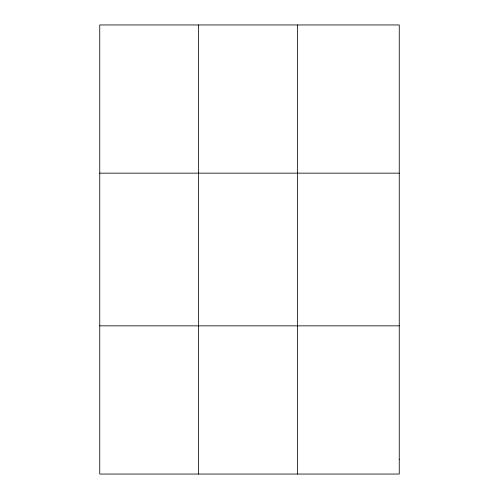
<?xml version="1.0" encoding="UTF-8"?>
<svg xmlns="http://www.w3.org/2000/svg" width="499" height="499" viewBox="0 0 499 499"><rect width="100%" height="100%" fill="white"/><g stroke="black" fill="none" stroke-linecap="round" stroke-linejoin="round"><path stroke-width="0.75" d="M198.583 474.05L198.583 24.95M297.423 474.05L297.423 24.95M99.75 173.153L399.25 173.153M99.75 325.847L399.25 325.847M399.25 459.23L399.25 474.05L99.75 474.05L99.75 24.95L399.25 24.95L399.25 459.23"/></g></svg>
